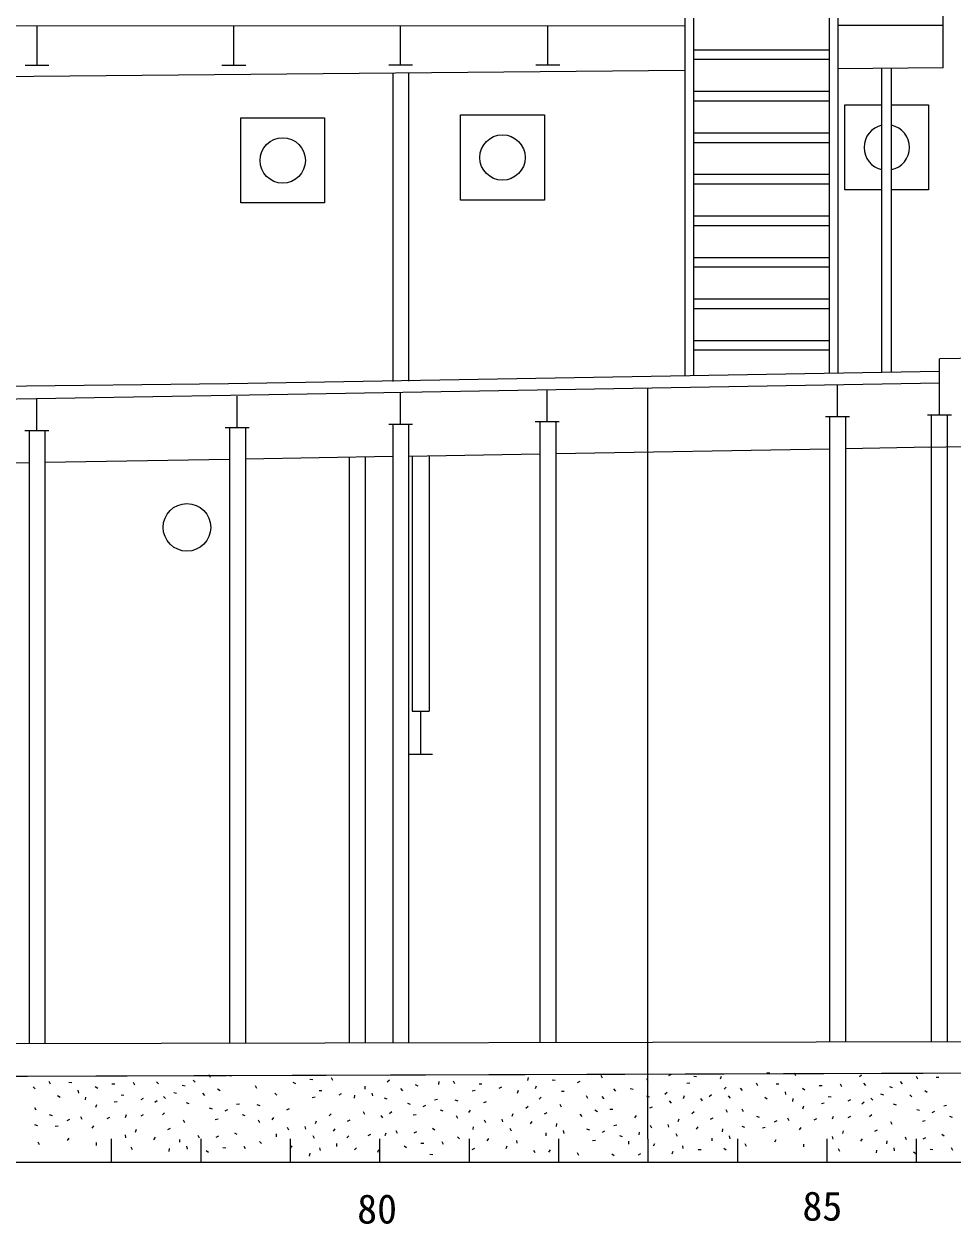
# Model space of a CAD drawing. Units: millimetres, scale not verified. Extents: x -51052 to 51048, y -29700 to 29700.
# Drawn here: x 3137 to 8954, y -19600 to -12086 of the extents above; entities that cross this region are included whole.
import ezdxf
from ezdxf.enums import TextEntityAlignment as Align

# ---------------------------------------------------------------- set-up
doc = ezdxf.new("R2010")
doc.units = ezdxf.units.MM
doc.header["$LTSCALE"] = 100
for name, color, linetype, lineweight in [('0-2_sunpou', 7, 'Continuous', 18), ('0-3_keijou', 7, 'Continuous', 18), ('0-7_hachi', 7, 'Continuous', 18)]:
    doc.layers.add(name, color=color, linetype=linetype, lineweight=lineweight)
doc.styles.add('ＭＳ ゴシック', font='')
doc.styles.get('ＭＳ ゴシック').set_extended_font_data('MS Gothic')

msp = doc.modelspace()

# ---------------------------------------------------------------- linework, layer by layer
at = {"layer": '0-2_sunpou'}
for p, q in [((3683.6, -19067.2), (3683.6, -19212.2)), ((4243.6, -19067.2), (4243.6, -19212.2)), ((4803.6, -19067.2), (4803.6, -19212.2)), ((5363.6, -19067.2), (5363.6, -19212.2)), ((5923.6, -19067.2), (5923.6, -19212.2)), ((6483.6, -19067.2), (6483.6, -19212.2)), ((7043.6, -19067.2), (7043.6, -19212.2)), ((7603.6, -19067.2), (7603.6, -19212.2)), ((8163.6, -19067.2), (8163.6, -19212.2)), ((8723.6, -19067.2), (8723.6, -19212.2)), ((-43085.1, -19212.2), (31563.6, -19212.2))]:
    msp.add_line(p, q, dxfattribs=at)
at = {"layer": '0-3_keijou'}
for p, q in [((8891.3, -12360.4), (8891.3, -11716)), ((7275, -12097), (-6739.3, -12106.1)), ((6416.6, -12341.7), (6416.6, -12097.6)), ((7275, -12049.7), (7275, -14290.3)), ((7329, -12049.7), (7329, -14289.4)), ((8179, -12049.1), (8179, -14274.6)), ((8232.8, -12049.1), (8232.8, -14273.6)), ((8891.3, -12096), (8232.8, -12096.4)), ((3218.4, -12343.8), (3218.4, -12099.6)), ((4451.1, -12343), (4451.1, -12098.9)), ((5495.4, -12342.3), (5495.4, -12098.2)), ((8179, -12249.4), (7329, -12249.4)), ((8179, -12309.4), (7329, -12309.4)), ((7275, -12377.2), (-6737.3, -12508.6)), ((3143.4, -12343.8), (3293.4, -12343.8)), ((4376.1, -12343), (4526.1, -12343)), ((5420.4, -12342.3), (5570.4, -12342.3)), ((5445.4, -12398.2), (5445.4, -14325.3)), ((5545.4, -12397.1), (5545.4, -14323.5)), ((6341.6, -12341.7), (6491.6, -12341.7)), ((8891.3, -12360.4), (8232.8, -12367.2)), ((8508.7, -14268.8), (8508.7, -12364.4)), ((8568.7, -14267.8), (8568.7, -12363.7)), ((8179, -12509.4), (7329, -12509.4)), ((8179, -12569.4), (7329, -12569.4)), ((8179, -12769.4), (7329, -12769.4)), ((8179, -12829.4), (7329, -12829.4)), ((8179, -13029.4), (7329, -13029.4)), ((8179, -13089.4), (7329, -13089.4)), ((8179, -13289.4), (7329, -13289.4)), ((8179, -13349.4), (7329, -13349.4)), ((8179, -13549.4), (7329, -13549.4)), ((8179, -13609.4), (7329, -13609.4)), ((8179, -13809.4), (7329, -13809.4)), ((8179, -13869.4), (7329, -13869.4)), ((8179, -14069.4), (7329, -14069.4)), ((8179, -14129.4), (7329, -14129.4)), ((11644.2, -14134.3), (8869.9, -14182.5)), ((8869.9, -14335.7), (8869.9, -14182.5)), ((8869.9, -14262.6), (4418.1, -14340)), ((4418.1, -14340), (-8003, -14486.1)), ((8869.9, -14335.7), (4430.4, -14412.9)), ((8231.4, -14544.4), (8231.4, -14346.8)), ((8869.9, -14533.3), (8869.9, -14335.7)), ((4430.4, -14412.9), (426, -14478)), ((4471.5, -14613.7), (4471.5, -14416.1)), ((5495.4, -14592), (5495.4, -14394.4)), ((6413.5, -14576.1), (6413.5, -14378.5)), ((7043.6, -19067.2), (7043.6, -14367.5)), ((3218.1, -14632.5), (3218.1, -14434.9)), ((6338.5, -14576.1), (6488.5, -14576.1)), ((6366.6, -14576.1), (6366.6, -18464.8)), ((6466.6, -14576.1), (6466.6, -18464.5)), ((8156.4, -14544.4), (8306.4, -14544.4)), ((8181.4, -14544.4), (8181.4, -18460.8)), ((8281.4, -14544.4), (8281.4, -18460.5)), ((8794.9, -14533.3), (8944.9, -14533.3)), ((8817.1, -14533.3), (8817.1, -18459.4)), ((8917.1, -14533.3), (8917.1, -18459.1)), ((3143.1, -14632.5), (3293.1, -14632.5)), ((3168.4, -14632.5), (3168.4, -18472)), ((3268.4, -14632.5), (3268.4, -18471.8)), ((4396.5, -14613.7), (4546.5, -14613.7)), ((4423.8, -14613.7), (4423.8, -18469.4)), ((4523.8, -14613.7), (4523.8, -18469.2)), ((5420.4, -14592), (5570.4, -14592)), ((5445.4, -14592), (5445.4, -18463.9)), ((5545.4, -14592), (5545.4, -18463.7)), ((9429.8, -14726.1), (8802.7, -14737)), ((5445.4, -14795.3), (4523.8, -14811.4)), ((5172.6, -14800.1), (5172.6, -18464.5)), ((5272.6, -14798.4), (5272.6, -18464.3)), ((6366.6, -14779.3), (5545.4, -14793.6)), ((5567.3, -14793.2), (5567.3, -16388.2)), ((5673.5, -14791.4), (5673.5, -16388.2)), ((8181.4, -14747.8), (6466.6, -14777.6)), ((8817.1, -14736.7), (8281.4, -14746)), ((3168.4, -14833.5), (432.5, -14878)), ((4423.8, -14813.1), (3268.4, -14831.9)), ((5567.3, -16388.2), (5673.5, -16388.2)), ((5620.4, -16388.2), (5620.4, -16659.1)), ((5545.4, -16659.1), (5695.4, -16659.1)), ((25014, -18423.6), (-39629.3, -18566.3)), ((10636.7, -18650.8), (-19899.6, -18754.5))]:
    msp.add_line(p, q, dxfattribs=at)
for points in [[(8508.7, -13125.3), (8276.4, -13125.3), (8276.4, -12592.8), (8508.7, -12592.8)], [(8568.7, -12592.8), (8801.1, -12592.8), (8801.1, -13125.3), (8568.7, -13125.3)]]:
    msp.add_lwpolyline(points, dxfattribs=at)
for points in [[(4494.4, -12674.3), (5019.1, -12674.3), (5019.1, -13206.8), (4494.4, -13206.8)], [(5870.5, -12655.9), (6395.2, -12655.9), (6395.2, -13188.4), (5870.5, -13188.4)], [(25014, -18423.6), (10636.7, -18455.3), (10636.7, -18650.8), (-19899.6, -18754.5), (-19899.6, -18522.7), (-39629.3, -18566.3), (-39629.3, -19212.2), (25014, -19212.2)], [(20544, -18433.5), (10636.7, -18455.3), (10636.7, -18650.8), (-19899.6, -18754.5), (-19899.6, -18522.7), (-39629.3, -18566.3), (-39629.3, -19212.2), (20544, -19212.2)]]:
    msp.add_lwpolyline(points, close=True, dxfattribs=at)
for centre, radius in [((4756.8, -12940.6), 142), ((6132.9, -12922.2), 142), ((4157.4, -15238), 149.2)]:
    msp.add_circle(centre, radius, dxfattribs=at)
for start, end in [(102.19376, 257.80624), (282.19376, 77.80624)]:
    msp.add_arc((8538.7, -12859), 142, start, end, dxfattribs=at)
at = {"layer": '0-7_hachi'}
for p, q in [((3293.3, -18706.8), (3301.5, -18723.2)), ((3966.2, -18709.6), (3978.4, -18723.3)), ((4208.7, -18712.5), (4196.5, -18698.8)), ((4295.2, -18664.8), (4303.4, -18681.2)), ((4419.7, -18670.2), (4438.1, -18671.3)), ((4945.4, -18697.1), (4927.1, -18696)), ((5069.9, -18702.5), (5061.7, -18686.1)), ((5425.7, -18699.3), (5411.9, -18711.5)), ((5733.6, -18708.4), (5732.5, -18726.8)), ((5834.4, -18722.3), (5826.2, -18705.8)), ((6290.9, -18701), (6296.7, -18683.5)), ((6462.9, -18701.7), (6444.6, -18700.6)), ((6603.4, -18713.8), (6619.9, -18705.5)), ((6748.1, -18668.5), (6756.3, -18685)), ((7045, -18708.6), (7036.8, -18692.1)), ((7189.7, -18663.4), (7173.2, -18671.6)), ((7330.2, -18675.4), (7348.6, -18676.5)), ((7502.2, -18676.1), (7496.4, -18693.6)), ((7807, -18655.4), (7788.7, -18654.3)), ((7958.7, -18654.8), (7966.9, -18671.3)), ((8367.5, -18677.8), (8381.2, -18665.6)), ((8636.7, -18722.3), (8624.5, -18708.6)), ((8723.2, -18674.6), (8731.4, -18691.1)), ((8847.7, -18680.1), (8866.1, -18681.2)), ((3206.8, -18754.5), (3194.6, -18740.7)), ((3417.8, -18712.2), (3436.2, -18713.3)), ((3479.9, -18780.6), (3476.2, -18762.6)), ((3598.5, -18752.4), (3583.2, -18742.2)), ((3705.7, -18725.8), (3687.3, -18724.7)), ((3830.2, -18731.2), (3821.9, -18714.8)), ((4091.8, -18783.9), (4074.3, -18778.1)), ((4128.3, -18730.4), (4145.7, -18736.2)), ((4255.5, -18781.3), (4267.7, -18795.1)), ((4364.8, -18766.9), (4349.4, -18756.8)), ((4594.7, -18751), (4586.4, -18734.6)), ((4720.5, -18794.3), (4708.3, -18780.6)), ((4838.3, -18723.7), (4822.9, -18713.5)), ((4984.2, -18763.7), (5002.6, -18764.8)), ((5123.9, -18785.4), (5107.4, -18793.7)), ((5272.6, -18755.4), (5273.7, -18737.1)), ((5314.8, -18780.3), (5318.5, -18798.4)), ((5495.3, -18752.6), (5507.5, -18766.4)), ((5604.5, -18738.2), (5589.2, -18728)), ((5961.2, -18763.9), (5943.2, -18767.6)), ((5986.1, -18721.7), (6004.5, -18722.8)), ((6125.8, -18743.4), (6109.3, -18751.7)), ((6227.9, -18780.7), (6233.7, -18763.2)), ((6344.4, -18737.5), (6338.6, -18754.9)), ((6501.7, -18768.4), (6520.1, -18769.5)), ((6843.3, -18768.6), (6831.1, -18754.9)), ((6950.3, -18759.1), (6932.9, -18753.3)), ((7150, -18787.4), (7163.8, -18775.2)), ((7305.3, -18717.6), (7287.3, -18721.3)), ((7520, -18756.6), (7533.8, -18744.4)), ((7634.8, -18764.3), (7622.6, -18750.6)), ((7721.3, -18716.6), (7729.5, -18733)), ((7845.8, -18722), (7864.2, -18723.1)), ((7907.9, -18790.4), (7904.2, -18772.4)), ((8026.5, -18762.2), (8011.2, -18752.1)), ((8133.7, -18735.6), (8115.3, -18734.5)), ((8258.2, -18741), (8249.9, -18724.6)), ((8394.2, -18719.4), (8406.4, -18733.2)), ((8556.3, -18740.2), (8573.7, -18746)), ((8792.8, -18776.7), (8777.4, -18766.6)), ((3362.9, -18808.9), (3347.5, -18798.7)), ((3522.1, -18805.5), (3521, -18823.8)), ((3586.5, -18868.7), (3592.3, -18851.2)), ((3719.5, -18834.6), (3701.5, -18838.3)), ((3744.4, -18792.4), (3762.8, -18793.5)), ((3884.1, -18814.1), (3867.7, -18822.4)), ((3969.8, -18828.4), (3956, -18840.6)), ((4011.3, -18801.7), (4023.5, -18815.5)), ((4171.5, -18846.9), (4154, -18841.1)), ((4485.8, -18849.1), (4467.8, -18852.8)), ((4595.1, -18851.7), (4612.6, -18857.5)), ((4959.3, -18805.9), (4941.3, -18809.6)), ((5206, -18794.2), (5204.9, -18812.6)), ((5411.2, -18818.2), (5393.8, -18812.4)), ((5556.7, -18852), (5539.3, -18846.2)), ((5650.2, -18857.5), (5633.8, -18865.8)), ((5725.5, -18820.4), (5707.5, -18824.1)), ((5834.9, -18823), (5852.4, -18828.8)), ((6030.3, -18834.5), (6013.8, -18842.7)), ((6362.3, -18817.9), (6376, -18805.7)), ((6492.9, -18850.4), (6501.2, -18866.9)), ((6657.4, -18796.7), (6665.6, -18813.1)), ((6755.2, -18802.4), (6767.4, -18816.2)), ((7054, -18806), (7036.6, -18800.1)), ((7176.7, -18829), (7188.9, -18842.8)), ((7267.4, -18814), (7273.2, -18796.6)), ((7386.3, -18828.5), (7374.1, -18814.7)), ((7427.9, -18801.7), (7441.7, -18789.5)), ((7546.7, -18798.1), (7558.9, -18811.9)), ((7790.9, -18818.7), (7775.5, -18808.5)), ((7950.1, -18815.3), (7949, -18833.7)), ((8147.5, -18844.4), (8129.5, -18848.1)), ((8172.4, -18802.2), (8190.8, -18803.3)), ((8312.1, -18823.9), (8295.7, -18832.2)), ((8397.8, -18838.2), (8384, -18850.4)), ((8439.3, -18811.5), (8451.5, -18825.3)), ((8519.8, -18793.7), (8502.3, -18787.9)), ((8599.5, -18856.7), (8582, -18850.9)), ((8683.5, -18791.1), (8695.8, -18804.9)), ((8913.8, -18858.9), (8895.8, -18862.6)), ((3213.9, -18888.4), (3205.7, -18872)), ((3315.1, -18922.7), (3297.6, -18916.9)), ((3500.4, -18945.2), (3492.2, -18928.7)), ((3671.6, -18933.1), (3655.1, -18941.3)), ((3772.3, -18932.6), (3778.1, -18915.2)), ((3869.7, -18923.6), (3886.1, -18915.4)), ((4003.6, -18916.5), (4017.4, -18904.3)), ((4316.9, -18880.8), (4299.5, -18874.9)), ((4410.5, -18886.2), (4394, -18894.5)), ((4503, -18914.8), (4520.5, -18920.6)), ((4690.6, -18947.8), (4700.7, -18932.5)), ((4797.9, -18880), (4781.5, -18888.2)), ((5061.1, -18910.3), (5047.4, -18922.5)), ((5260.6, -18895.9), (5268.8, -18912.4)), ((5384.6, -18935.6), (5372.4, -18921.8)), ((5426.2, -18908.9), (5440, -18896.7)), ((5573.9, -18917.7), (5592, -18914)), ((5742.8, -18886.1), (5760.2, -18891.9)), ((5843.9, -18920.4), (5852.1, -18936.8)), ((5922.9, -18902.3), (5933.1, -18887)), ((6194.1, -18926.2), (6199.9, -18908.7)), ((6293.5, -18864.8), (6279.7, -18877)), ((6410, -18904.4), (6393.6, -18912.6)), ((6617.8, -18913.2), (6630, -18927)), ((6727, -18898.8), (6711.6, -18888.6)), ((6804.7, -18880.3), (6823.1, -18881.4)), ((6962.4, -18935.7), (6972.6, -18920.3)), ((7069.8, -18867.8), (7053.4, -18876.1)), ((7333, -18898.1), (7319.3, -18910.3)), ((7532.4, -18883.8), (7540.7, -18900.3)), ((7641.9, -18898.2), (7633.7, -18881.8)), ((7743.1, -18932.5), (7725.6, -18926.7)), ((8014.5, -18878.5), (8020.3, -18861.1)), ((8200.3, -18942.4), (8206.1, -18925)), ((8297.7, -18933.4), (8314.1, -18925.2)), ((8431.6, -18926.3), (8445.4, -18914.1)), ((8745, -18890.6), (8727.5, -18884.8)), ((8838.5, -18896.1), (8822, -18904.3)), ((8931, -18924.6), (8948.5, -18930.4)), ((3222.9, -18985.8), (3205.5, -18980)), ((3332.3, -18988.4), (3350.3, -18984.7)), ((3407.6, -18951.3), (3424.1, -18943)), ((3564.2, -19000.9), (3574.4, -18985.5)), ((3835.4, -19024.7), (3841.2, -19007.3)), ((4051.3, -19003), (4034.9, -19011.2)), ((4134.2, -18949), (4142.5, -18965.5)), ((4334.2, -18946.4), (4352.2, -18942.7)), ((4604.1, -18949.1), (4612.4, -18965.5)), ((4785.1, -18994.6), (4793.3, -19011)), ((4896.1, -18988.9), (4899.7, -19006.9)), ((4961.7, -18971.7), (4967.5, -18954.2)), ((5075.6, -19019.5), (5085.7, -19004.1)), ((5177.7, -18949.9), (5161.2, -18958.1)), ((5695, -18999.9), (5710.3, -19010.1)), ((5949.5, -19009.5), (5950.6, -18991.1)), ((6017.5, -18949.1), (6025.7, -18965.5)), ((6128.4, -18943.4), (6132.1, -18961.4)), ((6188.6, -19019.7), (6180.3, -19003.2)), ((6307.9, -18974), (6318.1, -18958.6)), ((6471.2, -18990.1), (6472.3, -18971.8)), ((6679.2, -19012.6), (6661.7, -19006.8)), ((6848, -18981), (6830, -18984.7)), ((7057, -18982.4), (7065.2, -18998.9)), ((7167.9, -18976.7), (7171.6, -18994.8)), ((7233.6, -18959.5), (7239.4, -18942.1)), ((7347.4, -19007.3), (7357.6, -18992)), ((7449.5, -18937.7), (7433.1, -18946)), ((7510.7, -19023.5), (7511.8, -19005.1)), ((7650.9, -18995.6), (7633.5, -18989.8)), ((7760.3, -18998.2), (7778.3, -18994.5)), ((7835.6, -18961.1), (7852.1, -18952.8)), ((7928.4, -18955), (7920.2, -18938.5)), ((7992.2, -19010.7), (8002.4, -18995.4)), ((8099.6, -18942.9), (8083.1, -18951.1)), ((8562.2, -18958.8), (8570.5, -18975.3)), ((8762.2, -18956.2), (8780.2, -18952.5)), ((3417.4, -19063.1), (3407.3, -19078.5)), ((3769.7, -19042), (3773.4, -19060)), ((3949.2, -19072.5), (3959.4, -19057.2)), ((4112.5, -19088.7), (4113.6, -19070.3)), ((4225.3, -19044.5), (4233.5, -19061)), ((4339.8, -19057.4), (4356.3, -19049.1)), ((4455.2, -19028.6), (4470.6, -19038.8)), ((4611.3, -19083), (4623.5, -19096.8)), ((4717.2, -19055), (4718.3, -19036.6)), ((4956.2, -19065.2), (4948, -19048.7)), ((5171.9, -19047.7), (5158.1, -19059.9)), ((5305.8, -19040.6), (5289.3, -19048.8)), ((5403.2, -19031.6), (5397.3, -19049)), ((5465, -19015.8), (5473.3, -19032.3)), ((5579.6, -19028.6), (5596.1, -19020.4)), ((5764.5, -19102), (5756.3, -19085.6)), ((5851, -19054.3), (5863.2, -19068.1)), ((6046.2, -19064.4), (6036, -19079.8)), ((6225.7, -19095), (6222, -19077)), ((6404.6, -19028.9), (6403.5, -19047.3)), ((6513.4, -19015), (6517.1, -19033.1)), ((6696.4, -19078.3), (6714.4, -19074.6)), ((6772.7, -19018.1), (6756.2, -19026.4)), ((6865.2, -19046.7), (6882.7, -19052.5)), ((6922.4, -19081.6), (6921.3, -19100)), ((6989.1, -19042.8), (6990.2, -19024.5)), ((7228.1, -19053), (7219.9, -19036.6)), ((7444.1, -19062.3), (7443, -19080.6)), ((7552.9, -19048.4), (7556.6, -19066.4)), ((7845.5, -19072.9), (7835.3, -19088.3)), ((8197.7, -19051.8), (8201.4, -19069.8)), ((8263.4, -19034.6), (8269.2, -19017.1)), ((8377.2, -19082.4), (8387.4, -19067)), ((8479.3, -19012.8), (8462.9, -19021)), ((8540.5, -19098.5), (8541.6, -19080.2)), ((8653.3, -19054.3), (8661.5, -19070.8)), ((8767.9, -19067.2), (8784.3, -19058.9)), ((8883.2, -19038.4), (8898.6, -19048.6)), ((3223.4, -19086.5), (3231.6, -19103)), ((3590.8, -19108.1), (3591.9, -19089.7)), ((3806.8, -19117.3), (3815.1, -19133.7)), ((4045.9, -19127.5), (4044.8, -19145.8)), ((4154.7, -19113.6), (4158.4, -19131.6)), ((4293.1, -19151.9), (4277.8, -19141.8)), ((4400.3, -19125.3), (4381.9, -19124.2)), ((4524.8, -19130.7), (4516.5, -19114.3)), ((4813.8, -19109.9), (4803.7, -19125.3)), ((4927.7, -19157.7), (4921.9, -19175.2)), ((4993.3, -19140.5), (4989.6, -19122.5)), ((5094, -19097.2), (5092.9, -19115.6)), ((5205.7, -19135.8), (5219.5, -19123.6)), ((5356.3, -19135.3), (5350.5, -19152.7)), ((5532.9, -19123.2), (5517.5, -19113)), ((5640, -19096.6), (5621.7, -19095.5)), ((5944.1, -19134), (5960.5, -19125.8)), ((6160, -19112.2), (6154.2, -19129.7)), ((6338.2, -19155.8), (6330, -19139.3)), ((6431.2, -19136.1), (6421, -19151.4)), ((6611.8, -19170.8), (6603.5, -19154.4)), ((6817.4, -19160.5), (6832.8, -19170.7)), ((6983.6, -19167.3), (7000, -19159.1)), ((7085.7, -19097.8), (7075.6, -19113.1)), ((7199.6, -19145.6), (7193.7, -19163)), ((7265.2, -19128.3), (7261.5, -19110.3)), ((7377.2, -19136.4), (7358.9, -19135.3)), ((7519.1, -19125.1), (7534.5, -19135.2)), ((7651.4, -19096.3), (7659.6, -19112.8)), ((8018.8, -19117.9), (8019.9, -19099.5)), ((8234.8, -19127.1), (8243.1, -19143.6)), ((8473.9, -19137.3), (8472.8, -19155.7)), ((8582.7, -19123.4), (8586.4, -19141.4)), ((8721.1, -19161.7), (8705.8, -19151.6)), ((8828.3, -19135.1), (8809.9, -19134)), ((8952.8, -19140.6), (8944.5, -19124.1)), ((5678.8, -19163.2), (5697.2, -19164.3))]:
    msp.add_line(p, q, dxfattribs=at)

# ---------------------------------------------------------------- texts
at = {"layer": '0-2_sunpou', "style": 'ＭＳ ゴシック'}
for s, p in [('80', (5223.2, -19652.4)), ('85', (8011, -19634.3))]:
    msp.add_text(s, height=183.3, dxfattribs=at).set_placement(p, align=Align.BOTTOM_LEFT)

doc.saveas('drawing.dxf')
